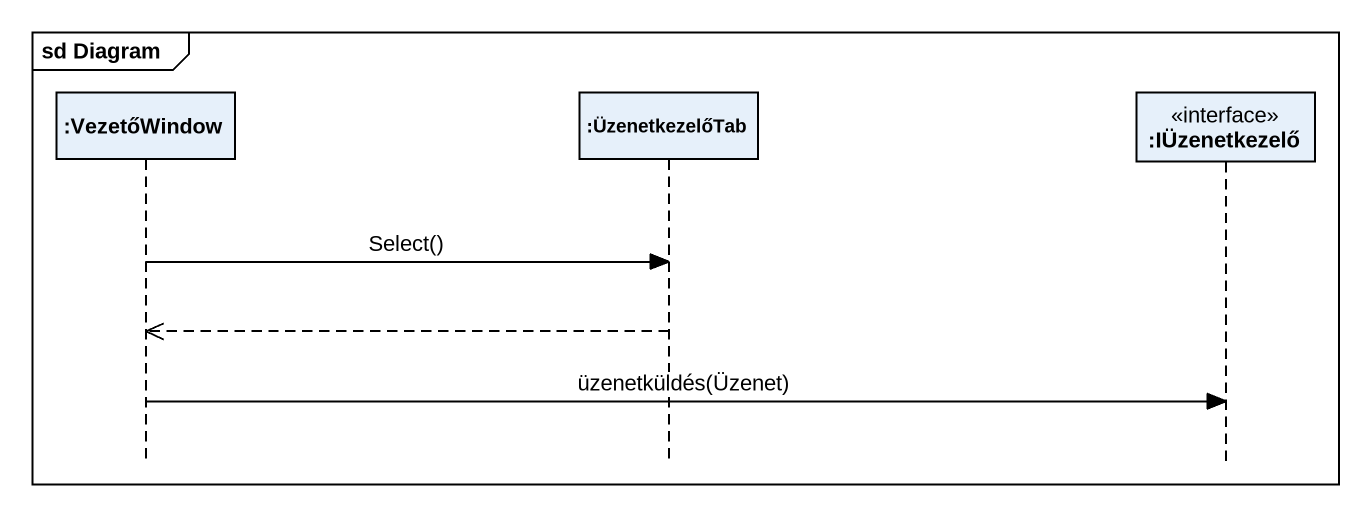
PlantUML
@startuml
mainframe sd Diagram
hide footbox
participant ":VezetőWindow" as VezetőWindow
participant ":ÜzenetkezelőTab" as ÜzenetkezelőTab
participant ":IÜzenetkezelő" as IÜzenetkezelő <<interface>>

VezetőWindow -> ÜzenetkezelőTab : Select()
ÜzenetkezelőTab -->> VezetőWindow
VezetőWindow -> IÜzenetkezelő : üzenetküldés(Üzenet)
@enduml
